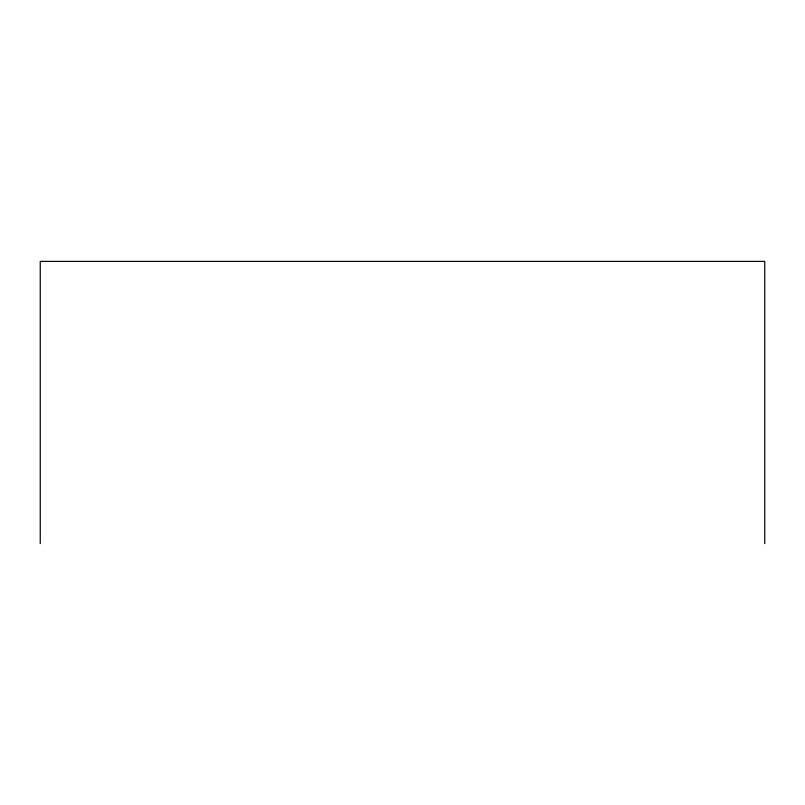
<?xml version="1.0" encoding="UTF-8"?>
<svg xmlns="http://www.w3.org/2000/svg" width="805" height="805" viewBox="0 0 805 805"><rect width="100%" height="100%" fill="white"/><g stroke="black" fill="none" stroke-linecap="round" stroke-linejoin="round"><path stroke-width="1.21" d="M764.75 543.606L764.75 261.394L40.25 261.394L40.25 543.606"/></g></svg>
